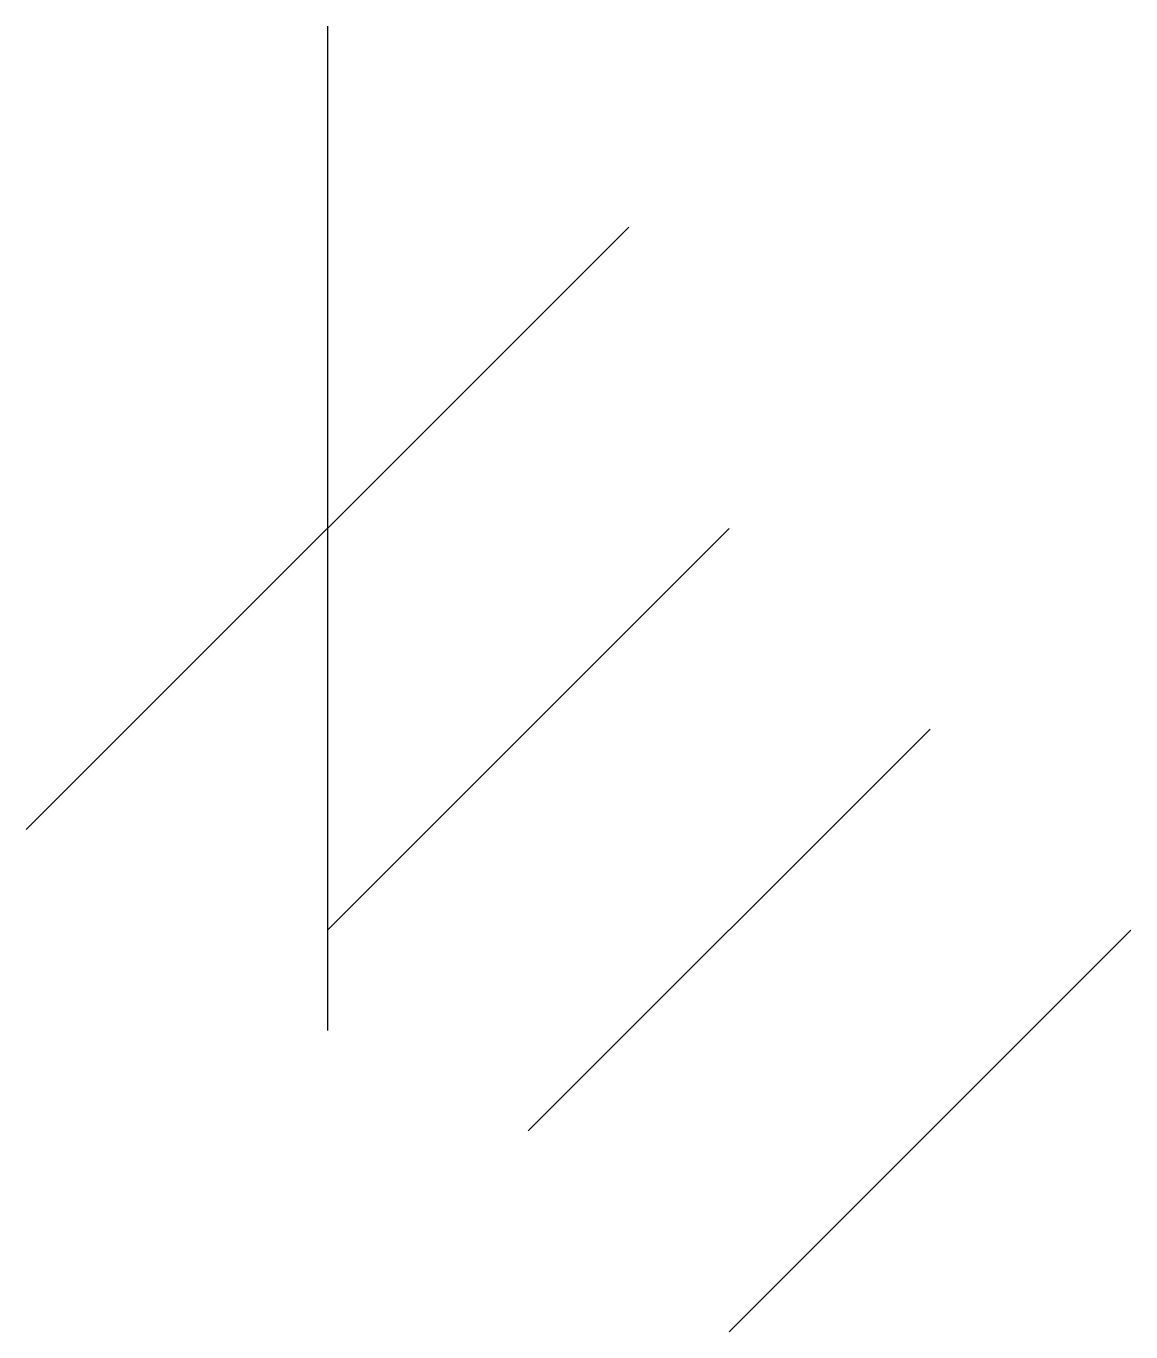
# Model space of a CAD drawing. Extents: x -3 to 8, y 202 to 215.
import ezdxf

# ---------------------------------------------------------------- set-up
doc = ezdxf.new("R2010")
doc.units = 0

msp = doc.modelspace()

# ---------------------------------------------------------------- linework, layer by layer
at = {"layer": 'Layer 1'}
for p, q in [((0, 215), (0, 205)), ((0, 215), (0, 205)), ((3, 213), (-3, 207)), ((3, 213), (-3, 207)), ((4, 210), (0, 206)), ((4, 210), (0, 206)), ((6, 208), (2, 204)), ((6, 208), (2, 204)), ((8, 206), (4, 202)), ((8, 206), (4, 202))]:
    msp.add_line(p, q, dxfattribs=at)

doc.saveas('drawing.dxf')
